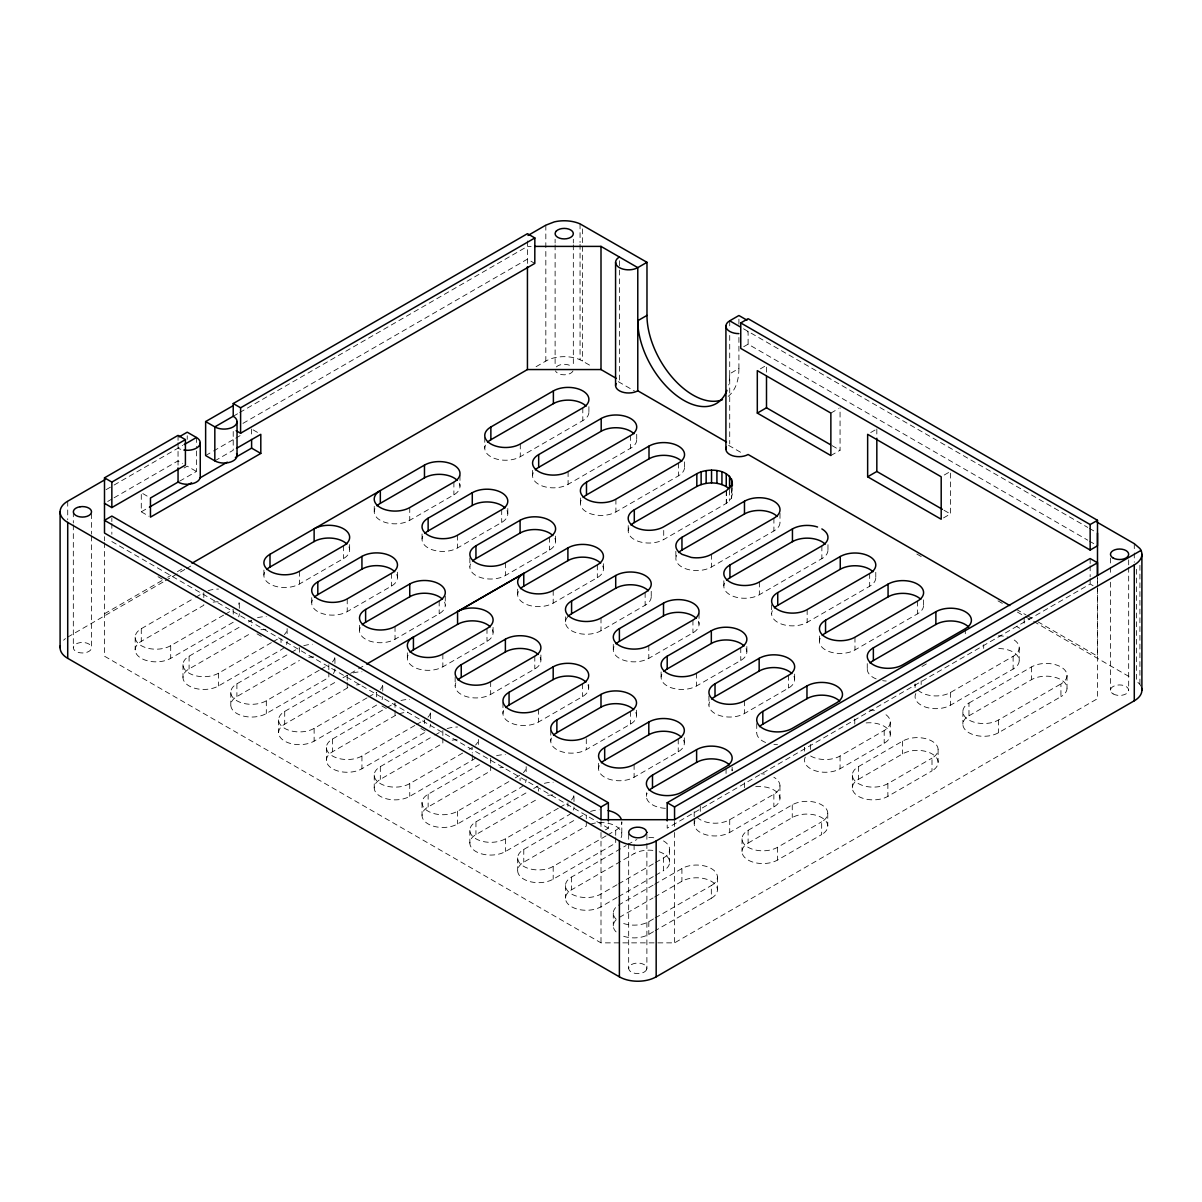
<?xml version="1.0" encoding="UTF-8"?>
<svg xmlns="http://www.w3.org/2000/svg" width="1202" height="1202" viewBox="0 0 1202 1202"><rect width="100%" height="100%" fill="white"/><g stroke="black" fill="none" stroke-linecap="round" stroke-linejoin="round"><path stroke-width="0.75" stroke-dasharray="5 3.75" d="M1097.501 588.83L1097.501 656.202L1035.748 620.563M1097.501 586.967L1097.501 577.606M527.453 240.941L527.438 264.756M628.916 527.933A20.81 12.005 0 0 0 638.608 541.441A20.81 12.005 0 0 0 663.714 539.533L726.594 503.232L731.627 498.064L732.334 487.666M106.092 489.665L112.492 485.969M114.085 485.052L182.644 445.461M233.218 416.268L238.101 413.458M239.724 412.511L527.438 246.395L531.119 246.395M107.699 501.474L112.492 498.71M114.085 497.778L178.046 460.862L182.464 463.401M242.969 423.374L527.438 259.136L534.8 263.418M184.071 467.999L187.242 466.166L196.437 471.469A12.997 7.512 0 0 1 198.51 473.032M205.632 455.543L211.973 451.892M213.565 450.975L234.165 439.076M235.757 438.159L240.505 435.409M179.579 481.206L196.437 471.469L196.437 446.438M214.827 460.862L233.218 450.239L233.218 429.009M141.28 494.443L141.28 511.812L147.771 508.07M104.499 613.741L166.071 578.192M167.694 577.26L170.939 575.382M177.415 571.641L183.906 567.9M67.718 637.105L163.667 581.708M165.29 580.761L184.808 569.493M186.43 568.561L192.936 564.805M536.077 366.7L545.828 361.066A26.008 15.01 0 0 1 580.055 359.759L592.346 366.685M223.602 615.139L170.699 645.684A20.81 12.005 0 0 1 141.28 645.684A20.81 12.005 0 0 1 141.28 628.706L194.183 598.16M195.776 597.229L202.191 593.533M233.218 622.23L170.699 658.335A20.81 12.005 0 0 1 141.28 658.335A20.81 12.005 0 0 1 141.28 641.342L203.799 605.252L203.799 599.828M225.21 614.222L233.218 609.594L233.218 615.003M264.605 572.407A20.81 12.005 0 0 0 274.311 585.93A20.81 12.005 0 0 0 299.418 584.007L343.547 558.539A20.81 12.005 0 0 0 348.941 546.925M374.949 508.716A20.81 12.005 0 0 0 384.64 522.224A20.81 12.005 0 0 0 409.747 520.316L453.89 494.833A20.81 12.005 0 0 0 459.269 483.234M485.473 445.131A20.81 12.005 0 0 0 495.179 458.638A20.81 12.005 0 0 0 520.286 456.73L582.805 420.625A20.81 12.005 0 0 0 588.199 409.026M271.412 642.649L218.509 673.195A20.81 12.005 0 0 1 189.09 673.195L185.784 670.701A20.81 12.005 0 0 1 189.09 656.202L241.993 625.671M248.408 621.96L251.609 620.112L251.609 625.566M743.707 346.717L748.11 344.178L1087.75 540.164M284.333 647.352A20.81 12.005 0 0 1 281.028 649.831L218.509 685.936A20.81 12.005 0 0 1 189.09 685.936A20.81 12.005 0 0 1 189.09 668.943L251.609 632.853M738.914 337.431L738.914 368.488L729.719 373.807A65.013 37.532 60 0 1 728.562 384.956M273.019 641.733L279.42 638.022M760.37 368.849L764.968 366.189M312.43 600.008A20.81 12.005 0 0 0 322.121 613.531A20.81 12.005 0 0 0 347.228 611.623L391.371 586.14A20.81 12.005 0 0 0 396.75 574.541M422.758 536.317A20.81 12.005 0 0 0 432.45 549.825A20.81 12.005 0 0 0 457.571 547.917L501.7 522.434A20.81 12.005 0 0 0 505.005 507.935M533.297 472.732A20.81 12.005 0 0 0 542.988 486.239A20.81 12.005 0 0 0 568.095 484.331L630.614 448.241A20.81 12.005 0 0 0 636.008 436.627M319.221 670.25L266.318 700.796A20.81 12.005 0 0 1 236.899 700.796L233.594 698.317A20.81 12.005 0 0 1 236.899 683.818L289.802 653.272M291.41 652.34L299.418 647.713L299.418 653.182M328.837 671.978L328.837 677.447L266.318 713.537A20.81 12.005 0 0 1 236.899 713.537A20.81 12.005 0 0 1 236.899 696.559L299.418 660.454M320.829 669.334L327.245 665.623M360.239 627.624A20.81 12.005 0 0 0 369.931 641.132A20.81 12.005 0 0 0 395.037 639.224L439.181 613.741A20.81 12.005 0 0 0 444.56 602.142M470.568 563.918A20.81 12.005 0 0 0 480.259 577.426A20.81 12.005 0 0 0 505.381 575.518L549.509 550.035A20.81 12.005 0 0 0 554.888 538.436M581.107 500.332A20.81 12.005 0 0 0 590.798 513.84A20.81 12.005 0 0 0 615.905 511.932L678.439 475.842A20.81 12.005 0 0 0 683.818 464.227M367.031 697.866L314.128 728.397A20.81 12.005 0 0 1 284.709 728.397L281.403 725.918A20.81 12.005 0 0 1 284.709 711.419L336.485 681.519M342.961 677.778L357.535 669.379M358.587 668.763L363.996 665.638M376.647 705.048L314.128 741.138A20.81 12.005 0 0 1 284.709 741.138A20.81 12.005 0 0 1 284.709 724.16L347.228 688.055A20.81 12.005 0 0 1 351.54 686.147M830.867 413.082L838.53 408.665M368.638 696.935L376.647 692.307L376.647 697.761M408.049 655.225A20.81 12.005 0 0 0 417.74 668.733A20.81 12.005 0 0 0 442.847 666.825L486.99 641.342A20.81 12.005 0 0 0 492.369 629.743M518.378 591.519A20.81 12.005 0 0 0 528.069 605.027A20.81 12.005 0 0 0 553.19 603.119L597.319 577.651A20.81 12.005 0 0 0 602.713 566.037M414.84 725.467L361.937 756.013A20.81 12.005 0 0 1 332.518 756.013L329.213 753.519A20.81 12.005 0 0 1 332.518 739.02L385.421 708.474M387.029 707.557L395.037 702.93L395.037 708.384M830.867 455.543L840.063 450.239L840.063 407.778M870.714 432.54L875.296 429.895M424.471 732.649L361.937 768.754A20.81 12.005 0 0 1 332.518 768.754A20.81 12.005 0 0 1 332.518 751.761L395.037 715.656A20.81 12.005 0 0 1 407.944 712.185M416.448 724.536L424.471 719.908L424.471 723.544M455.858 682.826A20.81 12.005 0 0 0 465.55 696.334A20.81 12.005 0 0 0 490.671 694.425L534.8 668.943A20.81 12.005 0 0 0 540.179 657.344M568.276 616.235A20.81 12.005 0 0 0 573.624 631.771A20.81 12.005 0 0 0 601 630.734L645.128 605.252A20.81 12.005 0 0 0 650.522 593.653M676.576 555.444A20.81 12.005 0 0 0 686.267 568.967A20.81 12.005 0 0 0 711.374 567.059L773.908 530.953A20.81 12.005 0 0 0 779.287 519.354M462.665 753.068L409.747 783.614A20.81 12.005 0 0 1 380.328 783.614L377.022 781.12A20.81 12.005 0 0 1 380.328 766.621L433.231 736.075M434.839 735.158L441.254 731.447M475.586 757.771A20.81 12.005 0 0 1 472.281 760.25L409.747 796.355A20.81 12.005 0 0 1 380.328 796.355A20.81 12.005 0 0 1 380.328 779.362L442.847 743.272L442.847 737.803M469.065 749.357L472.281 747.509L472.281 752.978M944.261 475.015L950.391 471.469L950.391 513.945L941.196 519.249M503.668 710.427A20.81 12.005 0 0 0 513.359 723.935A20.81 12.005 0 0 0 538.481 722.026L582.609 696.559A20.81 12.005 0 0 0 587.988 684.945M614.012 646.736A20.81 12.005 0 0 0 623.703 660.244A20.81 12.005 0 0 0 648.81 658.335L692.938 632.853A20.81 12.005 0 0 0 698.332 621.254M724.536 583.15A20.81 12.005 0 0 0 734.227 596.658A20.81 12.005 0 0 0 759.348 594.75L821.867 558.645A20.81 12.005 0 0 0 827.246 547.045M508.867 781.601L457.571 811.215A20.81 12.005 0 0 1 428.137 811.215A20.81 12.005 0 0 1 428.137 794.221L479.448 764.607M523.396 785.372A20.81 12.005 0 0 1 520.09 787.851L457.571 823.956A20.81 12.005 0 0 1 428.137 823.956A20.81 12.005 0 0 1 428.137 806.963L490.671 770.873L490.671 765.404M515.282 777.889L520.09 775.11L520.09 780.579M551.478 738.028A20.81 12.005 0 0 0 561.169 751.55A20.81 12.005 0 0 0 586.291 749.642L630.419 724.16A20.81 12.005 0 0 0 635.813 712.561M661.821 674.337A20.81 12.005 0 0 0 671.512 687.845A20.81 12.005 0 0 0 696.619 685.936L740.763 660.454A20.81 12.005 0 0 0 744.068 645.955M772.345 610.751A20.81 12.005 0 0 0 782.036 624.259A20.81 12.005 0 0 0 807.158 622.351L869.677 586.245A20.81 12.005 0 0 0 875.071 574.646M558.284 808.27L505.381 838.816A20.81 12.005 0 0 1 475.947 838.816A20.81 12.005 0 0 1 475.947 821.837L527.257 792.208M533.673 788.512L538.481 785.732L538.481 791.186M571.205 812.973A20.81 12.005 0 0 1 567.9 815.467L505.381 851.557A20.81 12.005 0 0 1 475.947 851.557A20.81 12.005 0 0 1 475.947 834.579L538.481 798.474M559.877 807.353L566.292 803.642M599.287 765.644A20.81 12.005 0 0 0 608.993 779.151A20.81 12.005 0 0 0 634.1 777.243L678.228 751.761A20.81 12.005 0 0 0 683.622 740.162M709.631 701.938A20.81 12.005 0 0 0 719.322 715.445A20.81 12.005 0 0 0 744.429 713.537L788.572 688.055A20.81 12.005 0 0 0 793.951 676.456M820.155 638.352A20.81 12.005 0 0 0 829.861 651.86A20.81 12.005 0 0 0 854.968 649.951L917.487 613.861A20.81 12.005 0 0 0 922.881 602.247M606.093 835.871L553.19 866.417A20.81 12.005 0 0 1 523.772 866.417A20.81 12.005 0 0 1 523.772 849.438L576.675 818.893M578.267 817.961L584.683 814.265M615.709 837.599L615.709 843.068L553.19 879.158A20.81 12.005 0 0 1 523.772 879.158A20.81 12.005 0 0 1 523.772 862.18L586.291 826.074L586.291 820.62M605.417 829.891L608.362 828.193L608.362 822.739M607.701 834.954L615.709 830.327A20.81 12.005 0 0 0 621.81 821.837L621.81 834.579M922.024 666.449L926.832 663.669M617.032 884.762L601 894.033A20.81 12.005 0 0 1 571.581 894.033A20.81 12.005 0 0 1 571.581 877.039L626.092 845.562M627.684 844.645L634.1 840.934A20.81 12.005 0 0 1 636.88 839.597M1093.099 585.705L1090.154 584.007L667.2 828.208L667.2 822.739M617.032 897.503L601 906.759A20.81 12.005 0 0 1 571.581 906.759A20.81 12.005 0 0 1 571.581 889.781L634.1 853.675A20.81 12.005 0 0 1 654.204 850.565M618.639 883.846L653.903 863.487M655.511 862.555L663.519 857.928A20.81 12.005 0 0 0 663.519 840.934M696.995 817.225A20.81 12.005 0 0 0 729.719 819.704L773.863 794.221A20.81 12.005 0 0 0 773.863 777.243M810.629 756.013A20.81 12.005 0 0 0 840.063 756.013L884.191 730.531A20.81 12.005 0 0 0 884.191 713.537M917.862 689.933A20.81 12.005 0 0 0 950.587 692.427L1013.121 656.322A20.81 12.005 0 0 0 1013.121 639.329M618.639 896.587L653.903 876.228M655.511 875.296L663.519 870.669L663.519 857.928M694.921 820.846A20.81 12.005 0 0 0 704.612 834.353A20.81 12.005 0 0 0 729.719 832.445L773.863 806.963A20.81 12.005 0 0 0 777.604 792.929A20.81 12.005 0 0 0 755.532 786.649M805.25 757.14A20.81 12.005 0 0 0 814.941 770.662A20.81 12.005 0 0 0 840.063 768.754L884.191 743.272A20.81 12.005 0 0 0 887.932 729.223A20.81 12.005 0 0 0 865.861 722.943M915.789 693.554A20.81 12.005 0 0 0 925.48 707.077A20.81 12.005 0 0 0 950.587 705.153L1013.121 669.063A20.81 12.005 0 0 0 1017.628 655.976A20.81 12.005 0 0 0 998.396 648.554M653.062 885.198L619.391 904.64A20.81 12.005 0 0 0 616.085 919.139M654.654 884.281L681.91 868.55A20.81 12.005 0 0 1 711.329 868.55A20.81 12.005 0 0 1 711.329 885.528L711.329 898.27L655.225 930.664M748.11 830.327L792.253 804.844A20.81 12.005 0 0 1 821.672 804.844A20.81 12.005 0 0 1 821.672 821.837L821.672 834.579L777.529 860.046A20.81 12.005 0 0 1 748.11 860.046A20.81 12.005 0 0 1 748.11 843.068L748.11 830.327A20.81 12.005 0 0 0 748.11 847.305A20.81 12.005 0 0 0 777.529 847.305L821.672 821.837M858.453 766.621L902.582 741.138A20.81 12.005 0 0 1 932.001 741.138A20.81 12.005 0 0 1 932.001 758.131L932.001 770.873L887.872 796.355A20.81 12.005 0 0 1 858.453 796.355A20.81 12.005 0 0 1 858.453 779.362L858.453 766.621A20.81 12.005 0 0 0 858.453 783.614A20.81 12.005 0 0 0 887.872 783.614L932.001 758.131M968.977 703.035L1031.496 666.945A20.81 12.005 0 0 1 1060.93 666.945A20.81 12.005 0 0 1 1060.93 683.923L1060.93 696.664L998.396 732.769A20.81 12.005 0 0 1 968.977 732.769A20.81 12.005 0 0 1 968.977 715.776L968.977 703.035A20.81 12.005 0 0 0 968.977 720.028A20.81 12.005 0 0 0 998.396 720.028L1060.93 683.923M619.391 917.381L653.062 897.939M654.654 897.023L681.91 881.291A20.81 12.005 0 0 1 711.329 881.291A20.81 12.005 0 0 1 711.329 898.27M748.11 843.068L792.253 817.585A20.81 12.005 0 0 1 821.672 817.585A20.81 12.005 0 0 1 821.672 834.579M858.453 779.362L902.582 753.879A20.81 12.005 0 0 1 932.001 753.879A20.81 12.005 0 0 1 932.001 770.873M968.977 715.776L1031.496 679.686A20.81 12.005 0 0 1 1060.93 679.686A20.81 12.005 0 0 1 1060.93 696.664M623.703 923.542A20.81 12.005 0 0 0 648.81 921.633L653.618 918.854M655.225 917.922L711.329 885.528M623.703 936.283A20.81 12.005 0 0 0 648.81 934.375L653.618 931.595M104.499 542.628L104.499 656.202L601 942.864L674.562 942.864L1097.501 698.678L1097.501 588.259M743.512 328.777L1087.75 527.423M1089.373 528.369L1095.878 532.11M1089.388 541.11L1094.256 543.92M832.069 445.626L840.063 450.239M943.991 510.249L950.391 513.945M1016.246 609.294L1025.997 614.928M1027.62 615.86L1034.126 619.616M618.309 381.665L634.536 391.041M728.637 445.371L743.242 453.8M916.856 554.032L921.724 556.842M997.991 600.88L1004.481 604.621M1017.463 612.118L1023.954 615.86M1025.576 616.806L1032.067 620.548M1033.69 621.479L1131.037 677.688M1016.787 626.603L1019.657 628.255M253.141 429.895L257.739 432.54M142.813 493.586L150.46 498.019M141.28 511.812L148.943 516.244M111.846 541.546L608.362 828.193M158.033 576.705L164.524 580.446M257.018 633.845L263.508 637.601M381.951 705.98L388.441 709.721M420.895 728.457L427.386 732.213M1141.014 686.297A26.008 15.01 0 0 0 1139.917 684.434L1136.521 681.038L1136.521 565.616M731.627 491.843L732.334 494.954M748.11 344.178L748.11 331.436A12.997 7.512 0 0 1 745.42 332.623M1139.917 565.301L1139.917 684.434M1134.282 543.665L1134.282 551.117M1134.282 552.98L1134.282 562.281M1128.678 559.877L1128.678 565.451M1128.678 567.314L1128.678 690.188M1110.468 558.013L1110.468 565.451M1110.468 567.314L1110.468 574.766M1110.468 582.204L1110.468 690.188M1097.501 577.831L1097.501 587.162M1090.139 558.524L1090.154 563.993M1090.154 565.811L1090.154 576.735M1090.154 578.553L1090.154 584.007M1067.015 675.434L1067.015 688.175M1031.496 666.945L1031.496 679.686M1024.149 618.098L1024.149 625.386M1019.206 647.833L1019.206 660.574M1013.121 656.322L1013.121 669.063M998.396 720.028L998.396 732.769M983.687 644.798L983.687 648.434M965.296 628.721L965.296 635.993M962.892 711.524L962.892 724.265M950.587 692.427L950.587 705.153M938.101 749.642L938.101 762.384M923.587 599.903L923.587 605.357M921.168 680.888L921.168 684.539M917.487 601.12L917.487 613.861M915.083 687.574L915.083 683.923A20.81 12.005 0 0 0 915.789 687.033M902.582 741.138L902.582 753.879M890.291 722.026L890.291 734.768M887.872 783.614L887.872 796.355M884.191 730.531L884.191 743.272M876.829 429.009L876.829 436.386M875.777 572.302L875.777 577.756M869.677 573.519L869.677 586.245M867.258 663.609L867.258 669.063M854.968 637.21L854.968 649.951M854.772 719.006L854.772 724.46M852.353 775.11L852.353 787.851M840.063 756.013L840.063 768.754M827.968 544.701L827.968 550.155M827.757 813.333L827.757 826.074M821.867 545.903L821.867 558.645M819.448 635.993L819.448 641.462M810.629 744.474L810.629 749.943M807.158 609.609L807.158 622.351M804.544 751.16L804.544 747.509A20.81 12.005 0 0 0 805.25 750.619M794.657 674.112L794.657 679.566M792.253 804.844L792.253 817.585M788.572 675.314L788.572 688.055M779.993 513.359L779.993 522.464M779.948 785.732L779.948 798.474M777.529 847.305L777.529 860.046M773.908 518.212L773.908 530.953M773.863 794.221L773.863 806.963M771.639 604.756L771.639 613.861M766.5 367.151L766.5 374.543M759.348 582.008L759.348 594.75M756.734 723.544L756.734 732.649M746.848 646.496L746.848 651.965M744.429 700.796L744.429 713.537M744.429 782.697L744.429 788.166M742.025 838.816L742.025 851.557M740.763 647.713L740.763 660.454M738.914 319.161L738.914 326.463M732.138 767.237L732.138 770.873A20.81 12.005 0 0 0 731.432 767.762M731.627 487.141L731.627 498.064M729.719 320.814L729.719 328.116M729.719 335.433L729.719 443.869M729.719 819.704L729.719 832.445M729.554 490.04L729.554 500.949M726.594 490.506L726.594 503.232M726.248 490.701L726.248 503.443M726.053 768.439L726.053 773.908M723.829 580.791L723.829 586.245M717.429 877.039L717.429 889.781M711.374 554.317L711.374 567.059M708.925 695.943L708.925 705.048M700.3 806.362L700.3 811.816M699.038 613.441L699.038 624.364M696.619 673.195L696.619 685.936M694.2 816.669L694.2 811.215A20.81 12.005 0 0 0 694.921 814.325M694.2 818.487L694.2 823.956M692.938 620.112L692.938 632.853M684.524 461.884L684.524 467.338M684.329 737.803L684.329 743.272M681.91 868.55L681.91 881.291M678.439 463.101L678.439 475.842M678.228 739.02L678.228 751.761M675.855 551.282L675.855 558.554M674.562 821.522L674.562 826.991M674.562 832.445L674.562 942.864M669.619 849.438L669.619 862.18M663.714 530.443L663.714 539.533M661.1 671.978L661.1 677.447M651.229 591.294L651.229 596.748M648.81 645.594L648.81 658.335M648.81 921.633L648.81 934.375M646.886 834.308L646.886 841.761M646.886 843.609L646.886 968.346M646.391 792.704L646.391 796.355M645.128 592.511L645.128 605.252M636.714 434.283L636.714 439.737M636.519 710.202L636.519 715.656M634.1 764.502L634.1 777.243M634.1 844.585L634.1 853.675M630.614 435.5L630.614 448.241M630.419 711.419L630.419 724.16M628.676 834.308L628.676 841.761M628.676 843.609L628.676 968.346M628.21 525.59L628.21 531.044M619.391 260.744L619.391 268.211M619.391 270.074L619.391 380.178A12.997 7.512 0 0 0 617.317 381.725M615.905 499.191L615.905 511.932M615.709 830.327L615.709 835.781M613.29 644.377L613.29 649.831M613.29 913.129L613.29 925.871M603.419 563.693L603.419 569.147M601 617.993L601 630.734M601 821.522L601 826.991M601 832.445L601 942.864M598.581 763.285L598.581 768.754M597.319 564.91L597.319 577.651M588.905 406.682L588.905 412.136M588.71 684.419L588.71 688.055M586.291 738.719L586.291 749.642M586.291 815.151L586.291 818.802M582.805 407.884L582.805 420.625M582.609 228.891L582.609 361.066M582.609 683.818L582.609 696.559M580.401 497.974L580.401 503.443M580.055 223.873L580.055 242.488M580.055 244.352L580.055 359.759M574 801.509L574 794.221A20.81 12.005 0 0 1 571.205 800.231M573.324 239.243L573.324 242.969M573.324 244.832L573.324 365.829M571.581 877.039L571.581 889.781M568.095 471.59L568.095 484.331M567.9 802.726L567.9 806.362M565.481 616.776L565.481 622.23M565.481 885.528L565.481 898.27M555.609 536.092L555.609 541.546M555.114 239.243L555.114 242.969M555.114 244.832L555.114 365.829M553.19 590.377L553.19 603.119M553.19 866.417L553.19 879.158M550.771 730.23L550.771 741.138M549.509 537.294L549.509 550.035M545.828 225.165L545.828 361.066M540.9 655L540.9 660.454M538.481 709.285L538.481 722.026M534.8 656.202L534.8 668.943M532.576 470.373L532.576 475.842M526.175 766.621L526.175 773.908M523.772 849.438L523.772 862.18M520.286 443.989L520.286 456.73M517.671 589.175L517.671 594.629M517.671 857.928L517.671 870.669M507.8 508.476L507.8 513.945M505.381 562.776L505.381 575.518M505.381 838.816L505.381 851.557M502.962 702.614L502.962 713.537M501.7 509.693L501.7 522.434M493.075 627.354L493.075 632.853M490.671 681.684L490.671 694.425M490.671 758.131L490.671 763.586M486.99 628.511L486.99 641.342M484.767 437.318L484.767 448.241M478.366 744.474L478.366 739.02A20.81 12.005 0 0 1 475.586 745.03M475.947 821.837L475.947 834.579M472.281 754.796L472.281 760.25M469.862 557.923L469.862 567.028M469.862 830.327L469.862 843.068M459.975 475.421L459.975 486.344M457.571 535.175L457.571 547.917M457.571 811.215L457.571 823.956M455.152 676.831L455.152 685.936M453.89 482.092L453.89 494.833M445.266 596.147L445.266 605.252M442.847 653.978L442.847 666.825M442.847 730.531L442.847 735.985M439.181 601L439.181 613.741M430.556 718.691L430.556 711.419A20.81 12.005 0 0 1 427.777 717.429M428.137 794.221L428.137 806.963M422.052 533.958L422.052 539.428M422.052 802.726L422.052 815.467M409.747 507.575L409.747 520.316M409.747 783.614L409.747 796.355M407.343 652.836L407.343 658.335M397.456 572.182L397.456 577.651M395.037 626.482L395.037 639.224M395.037 710.202L395.037 715.656M391.371 573.399L391.371 586.14M382.747 691.09L382.747 683.818A20.81 12.005 0 0 1 379.952 689.813M380.328 766.621L380.328 779.362M374.243 506.358L374.243 511.827M374.243 775.11L374.243 787.851M361.937 756.013L361.937 768.754M359.533 625.265L359.533 630.734M349.647 544.581L349.647 550.035M347.228 598.881L347.228 611.623M347.228 675.314L347.228 680.783M347.228 682.601L347.228 688.055M343.547 545.798L343.547 558.539M334.937 663.489L334.937 656.202A20.81 12.005 0 0 1 332.143 662.212M332.518 739.02L332.518 751.761M328.837 664.706L328.837 670.16M326.433 747.509L326.433 760.25M314.128 728.397L314.128 741.138M311.709 597.664L311.709 603.119M299.418 571.281L299.418 584.007M287.128 628.601L287.128 635.888M284.709 711.419L284.709 724.16M281.028 638.923L281.028 642.559M278.609 719.908L278.609 732.649M266.318 700.796L266.318 713.537M263.899 570.064L263.899 575.518M251.609 429.009L251.609 435.95M239.318 608.317L239.318 601.09A20.81 12.005 0 0 1 238.597 604.2M236.899 683.818L236.899 696.559M230.799 692.307L230.799 705.048M218.509 673.195L218.509 685.936M203.799 592.601L203.799 598.025M196.437 437.498L196.437 444.65M189.09 656.202L189.09 668.943M187.242 435.77L187.242 439.346M182.989 664.706L182.989 677.447M178.046 435.379L178.046 440.833M178.046 442.652L178.046 466.166M170.699 645.684L170.699 658.335M141.28 628.706L141.28 641.342M135.18 637.195L135.18 649.831M111.846 517.882L111.846 521.518M111.846 523.351L111.846 534.259M104.499 536.693L104.499 540.75M91.532 513.675L91.532 534.154M91.532 536.017L91.532 647.713A9.105 5.259 0 0 1 80.068 652.791L77.875 652.265A9.105 5.259 0 0 1 77.875 643.16L80.068 642.634A9.105 5.259 0 0 1 91.532 647.713M73.322 511.812L73.322 522.99M73.322 524.853L73.322 647.713M67.718 501.204L67.718 519.82M63.586 640.215A26.008 15.01 0 0 1 65.479 638.578M573.008 370.907A9.105 5.259 0 0 1 564.219 374.814A9.105 5.259 0 0 1 555.429 370.907M556.346 366.926A9.105 5.259 0 0 1 572.107 366.926M738.914 368.488A65.013 37.532 60 0 1 728.157 396.405M616.085 931.881A20.81 12.005 0 0 1 616.085 919.876M659.207 851.767A20.81 12.005 0 0 1 663.519 870.669M665.397 808.315A20.81 12.005 0 0 1 647.112 793.245M590.603 824.166A20.81 12.005 0 0 1 613.666 825.038A20.81 12.005 0 0 1 621.103 837.674M547.796 795.363A20.81 12.005 0 0 1 553.19 794.958M574 806.963A20.81 12.005 0 0 1 573.279 810.073M526.175 779.362A20.81 12.005 0 0 1 525.469 782.472M499.987 767.762A20.81 12.005 0 0 1 503.563 767.402M452.177 740.162A20.81 12.005 0 0 1 457.571 739.756M430.556 724.16A20.81 12.005 0 0 1 429.85 727.27M382.747 696.559A20.81 12.005 0 0 1 382.041 699.654M356.558 684.945A20.81 12.005 0 0 1 360.134 684.584M334.937 668.943A20.81 12.005 0 0 1 332.143 674.953M308.749 657.344A20.81 12.005 0 0 1 314.128 656.938M287.128 641.342A20.81 12.005 0 0 1 286.422 644.452M260.939 629.743A20.81 12.005 0 0 1 266.318 629.337M239.318 613.741A20.81 12.005 0 0 1 238.597 616.851M213.13 602.142A20.81 12.005 0 0 1 218.509 601.736M777.529 744.654A20.81 12.005 0 0 1 773.923 744.474M765.599 742.49A20.81 12.005 0 0 1 757.44 729.539M886.265 681.023A20.81 12.005 0 0 1 882.689 680.663M876.138 678.905A20.81 12.005 0 0 1 867.979 665.953M998.396 635.813A20.81 12.005 0 0 1 1008.809 637.421M869.482 710.021A20.81 12.005 0 0 1 874.861 710.427M760.956 773.772A20.81 12.005 0 0 1 764.532 774.133M648.81 837.418A20.81 12.005 0 0 1 654.204 837.839M590.603 811.425A20.81 12.005 0 0 1 599.197 809.863M544.386 783.343A20.81 12.005 0 0 1 553.19 782.217M525.469 769.731A20.81 12.005 0 0 1 523.396 772.631M496.576 755.742A20.81 12.005 0 0 1 505.381 754.616M447.159 728.622A20.81 12.005 0 0 1 457.571 727.015M400.957 700.526A20.81 12.005 0 0 1 409.747 699.399M353.148 672.925A20.81 12.005 0 0 1 361.937 671.798M303.73 645.805A20.81 12.005 0 0 1 312.325 644.242M286.422 631.711A20.81 12.005 0 0 1 284.333 634.611M257.529 617.723A20.81 12.005 0 0 1 266.318 616.596M208.111 590.693A20.81 12.005 0 0 1 218.509 589.085M180.751 449.308A12.997 7.512 0 0 1 178.046 448.121M646.571 969.698L645.654 970.976A9.105 5.259 0 0 1 629.893 970.976L628.992 969.698A9.105 5.259 0 0 1 637.781 963.087A9.105 5.259 0 0 1 646.571 969.698M1113.142 693.9A9.105 5.259 0 0 0 1128.362 691.541A9.105 5.259 0 0 0 1117.214 685.11A9.105 5.259 0 0 0 1113.142 693.9"/><path stroke-width="1.5" d="M1097.501 533.057L1097.501 575.518L1097.501 562.776L1090.139 558.524L667.2 802.726L667.2 820.921M236.584 453.605A12.997 7.512 0 0 1 230.529 462.049A12.997 7.512 0 0 1 214.827 460.862L205.632 455.543L205.632 421.571L214.827 426.89A12.997 7.512 0 0 0 233.218 426.89A12.997 7.512 0 0 0 233.218 416.268L233.233 403.541L527.468 233.669L534.845 237.966L534.8 263.418L240.58 433.246L236.163 430.707M240.58 433.246L240.625 407.794L534.845 237.966M732.334 482.212L731.627 485.323L726.594 490.506L663.714 526.792A20.81 12.005 0 0 1 634.295 526.792A20.81 12.005 0 0 1 634.295 509.813L696.829 473.708C708.188 467.277 733.115 468.66 732.334 485.848M1141.014 550.396L674.562 819.704L601 819.704L104.499 533.057L104.499 477.84L178.046 435.379L185.409 439.616L185.409 465.099L111.846 507.575L104.499 503.322M104.874 479.748L67.718 501.204A26.008 15.01 0 0 0 67.718 522.434L67.718 658.335L619.391 976.835A26.008 15.01 0 0 0 656.172 976.835L1134.282 700.796A26.008 15.01 0 0 0 1141.675 688.22M179.173 436.852L187.242 432.194L196.437 437.498A12.997 7.512 0 0 1 198.51 446.558A12.997 7.512 0 0 1 183.876 450.059M205.632 421.571L233.173 405.675M528.009 235.457L545.828 225.165L554.272 221.904A26.008 15.01 0 0 1 580.055 223.873L646.976 262.321L646.976 315.405A65.013 37.532 60 0 0 673.526 378.855A65.013 37.532 60 0 0 722.507 399.665M104.499 477.84L111.846 482.092L185.409 439.616M184.176 444.575L196.437 437.498M233.218 416.268L214.827 426.89L214.827 460.862M200.253 442.802L200.253 476.788A12.997 7.512 0 0 1 192.215 483.715A12.997 7.512 0 0 1 178.046 482.092L150.46 498.019L150.46 517.13L260.804 453.424L260.804 434.313L236.463 448.361M149.394 507.139L191.569 482.783M199.682 478.095L227.268 462.169M235.382 457.481L251.609 448.121L260.804 453.424M646.976 262.321L637.781 267.625A12.997 7.512 0 0 1 619.391 267.625A12.997 7.512 0 0 1 619.391 257.018M192.004 563.212L527.438 369.555L601 369.555L616.325 378.405M646.976 315.405L637.781 320.709A65.013 37.532 60 0 0 675.779 394.932A65.013 37.532 60 0 0 726.955 390.349M266.694 569.508A20.81 12.005 0 0 1 269.999 567.028L314.128 541.546L314.128 528.805A20.81 12.005 0 0 1 343.547 528.805A20.81 12.005 0 0 1 343.547 545.798L299.418 571.281A20.81 12.005 0 0 1 269.999 571.281A20.81 12.005 0 0 1 269.999 554.287L424.471 465.099A20.81 12.005 0 0 1 453.89 465.099A20.81 12.005 0 0 1 453.89 482.092L409.747 507.575A20.81 12.005 0 0 1 380.328 507.575A20.81 12.005 0 0 1 380.328 490.581L380.328 503.322A20.81 12.005 0 0 0 377.022 505.817M490.867 426.995L553.386 390.905A20.81 12.005 0 0 1 582.805 390.905A20.81 12.005 0 0 1 582.805 407.884L520.286 443.989A20.81 12.005 0 0 1 490.867 443.989A20.81 12.005 0 0 1 490.867 426.995L490.867 439.737A20.81 12.005 0 0 0 487.561 442.231M380.328 503.322L424.471 477.84A20.81 12.005 0 0 1 457.196 480.334M490.867 439.737L553.386 403.647A20.81 12.005 0 0 1 586.11 406.126M738.914 333.63A12.997 7.512 0 0 1 726.909 329.002A12.997 7.512 0 0 1 729.719 320.814L738.914 315.51L747.013 320.183M740.748 322.932L748.11 318.695L1097.501 520.316L1097.501 545.798L1090.154 550.035L740.763 348.415L740.748 322.932L1090.154 524.553L1097.501 520.316M317.809 581.888L361.937 556.406A20.81 12.005 0 0 1 391.371 556.406A20.81 12.005 0 0 1 391.371 573.399L347.228 598.881A20.81 12.005 0 0 1 317.809 598.881A20.81 12.005 0 0 1 317.809 581.888L317.809 594.629A20.81 12.005 0 0 0 314.503 597.124M428.137 518.182L472.281 492.715A20.81 12.005 0 0 1 501.7 492.715A20.81 12.005 0 0 1 501.7 509.693L457.571 535.175A20.81 12.005 0 0 1 428.137 535.175A20.81 12.005 0 0 1 428.137 518.182L428.137 530.923A20.81 12.005 0 0 0 424.832 533.418M538.676 454.596L601.195 418.506A20.81 12.005 0 0 1 630.614 418.506A20.81 12.005 0 0 1 630.614 435.5L568.095 471.59A20.81 12.005 0 0 1 538.676 471.59A20.81 12.005 0 0 1 538.676 454.596L538.676 467.338A20.81 12.005 0 0 0 535.371 469.832M317.809 594.629L361.937 569.147A20.81 12.005 0 0 1 394.677 571.641M428.137 530.923L472.281 505.456A20.81 12.005 0 0 1 505.005 507.935M538.676 467.338L601.195 431.248A20.81 12.005 0 0 1 633.935 433.742M365.618 609.489L409.747 584.007A20.81 12.005 0 0 1 439.181 584.007A20.81 12.005 0 0 1 439.181 601L395.037 626.482A20.81 12.005 0 0 1 365.618 626.482A20.81 12.005 0 0 1 365.618 609.489L365.618 622.23A20.81 12.005 0 0 0 362.313 624.724M475.947 545.798L520.09 520.316A20.81 12.005 0 0 1 549.509 520.316A20.81 12.005 0 0 1 549.509 537.294L505.381 562.776A20.81 12.005 0 0 1 475.947 562.776A20.81 12.005 0 0 1 475.947 545.798L475.947 558.539A20.81 12.005 0 0 0 472.641 561.018M586.486 482.212L649.005 446.107A20.81 12.005 0 0 1 678.439 446.107A20.81 12.005 0 0 1 678.439 463.101L615.905 499.191A20.81 12.005 0 0 1 586.486 499.191A20.81 12.005 0 0 1 586.486 482.212L586.486 494.954A20.81 12.005 0 0 0 583.18 497.433M365.618 622.23L409.747 596.748A20.81 12.005 0 0 1 442.486 599.242M475.947 558.539L520.09 533.057A20.81 12.005 0 0 1 552.815 535.536M586.486 494.954L649.005 458.848A20.81 12.005 0 0 1 681.744 461.343M757.305 413.082L830.867 455.543L830.867 413.082L757.305 370.622L757.305 413.082L766.5 407.778L830.462 444.695M366.7 664.075L567.9 547.917A20.81 12.005 0 0 1 597.319 547.917A20.81 12.005 0 0 1 597.319 564.91L553.19 590.377A20.81 12.005 0 0 1 525.815 591.414A20.81 12.005 0 0 1 520.466 575.878L523.772 573.399L523.772 586.14A20.81 12.005 0 0 0 520.466 588.619M410.122 652.325A20.81 12.005 0 0 1 413.428 649.831L457.571 624.364A20.81 12.005 0 0 1 490.296 626.843M523.772 586.14L567.9 560.658A20.81 12.005 0 0 1 600.624 563.152M630.99 525.034A20.81 12.005 0 0 1 634.295 522.554L696.829 486.449C706.971 481.356 720.584 481.476 729.554 488.944L729.554 476.202M461.237 664.706L505.381 639.224A20.81 12.005 0 0 1 534.8 639.224A20.81 12.005 0 0 1 534.8 656.202L490.671 681.684A20.81 12.005 0 0 1 461.237 681.684A20.81 12.005 0 0 1 461.237 664.706L461.237 677.447A20.81 12.005 0 0 0 457.932 679.926M571.581 601L615.709 575.518A20.81 12.005 0 0 1 645.128 575.518A20.81 12.005 0 0 1 645.128 592.511L601 617.993A20.81 12.005 0 0 1 571.581 617.993A20.81 12.005 0 0 1 571.581 601L571.581 613.741A20.81 12.005 0 0 0 568.276 616.235M681.955 537.324L744.474 501.234A20.81 12.005 0 0 1 773.908 501.234A20.81 12.005 0 0 1 773.908 518.212L711.374 554.317A20.81 12.005 0 0 1 691.285 557.428L681.955 554.317L678.649 551.823A20.81 12.005 0 0 1 681.955 537.324L681.955 550.065A20.81 12.005 0 0 0 678.649 552.559M461.237 677.447L505.381 651.965A20.81 12.005 0 0 1 538.105 654.444M571.581 613.741L615.709 588.259A20.81 12.005 0 0 1 648.434 590.753M681.955 550.065L744.474 513.975A20.81 12.005 0 0 1 777.213 516.454M867.649 476.788L941.196 519.249L941.196 476.788L867.649 434.313L867.649 476.788L876.829 471.469L942.398 509.332M509.062 692.307L553.19 666.825A20.81 12.005 0 0 1 582.609 666.825A20.81 12.005 0 0 1 582.609 683.818L538.481 709.285A20.81 12.005 0 0 1 509.062 709.285A20.81 12.005 0 0 1 509.062 692.307L509.062 705.048A20.81 12.005 0 0 0 505.742 707.527M619.391 628.601L663.519 603.119A20.81 12.005 0 0 1 692.938 603.119A20.81 12.005 0 0 1 692.938 620.112L648.81 645.594A20.81 12.005 0 0 1 619.391 645.594A20.81 12.005 0 0 1 619.391 628.601L619.391 641.342A20.81 12.005 0 0 0 616.085 643.836M821.867 528.925A20.81 12.005 0 0 1 821.867 545.903L759.348 582.008A20.81 12.005 0 0 1 729.93 582.008A20.81 12.005 0 0 1 729.93 565.015L792.449 528.925A20.81 12.005 0 0 1 817.555 527.017M509.062 705.048L553.19 679.566A20.81 12.005 0 0 1 585.915 682.06M619.391 641.342L663.519 615.86A20.81 12.005 0 0 1 696.258 618.354M726.609 580.25A20.81 12.005 0 0 1 729.93 577.756L792.449 541.666A20.81 12.005 0 0 1 825.173 544.145M556.872 719.908L601 694.425A20.81 12.005 0 0 1 630.419 694.425A20.81 12.005 0 0 1 630.419 711.419L586.291 736.901A20.81 12.005 0 0 1 556.872 736.901A20.81 12.005 0 0 1 556.872 719.908L556.872 732.649A20.81 12.005 0 0 0 553.566 735.143M667.2 656.202L711.329 630.734A20.81 12.005 0 0 1 740.763 630.734A20.81 12.005 0 0 1 740.763 647.713L696.619 673.195A20.81 12.005 0 0 1 667.2 673.195A20.81 12.005 0 0 1 667.2 656.202L667.2 668.943A20.81 12.005 0 0 0 663.895 671.437M777.739 592.616L840.258 556.526A20.81 12.005 0 0 1 869.677 556.526A20.81 12.005 0 0 1 869.677 573.519L807.158 609.609A20.81 12.005 0 0 1 777.739 609.609A20.81 12.005 0 0 1 777.739 592.616L777.739 605.357A20.81 12.005 0 0 0 774.434 607.851M556.872 732.649L601 707.167A20.81 12.005 0 0 1 633.724 709.661M667.2 668.943L711.329 643.476A20.81 12.005 0 0 1 744.068 645.955M777.739 605.357L840.258 569.267A20.81 12.005 0 0 1 872.983 571.746M604.681 747.509L648.81 722.026A20.81 12.005 0 0 1 678.228 722.026A20.81 12.005 0 0 1 678.228 739.02L634.1 764.502A20.81 12.005 0 0 1 604.681 764.502A20.81 12.005 0 0 1 604.681 747.509L604.681 760.25A20.81 12.005 0 0 0 601.376 762.744M715.01 683.818L759.153 658.335A20.81 12.005 0 0 1 788.572 658.335A20.81 12.005 0 0 1 788.572 675.314L744.429 700.796A20.81 12.005 0 0 1 715.01 700.796A20.81 12.005 0 0 1 715.01 683.818L715.01 696.559A20.81 12.005 0 0 0 711.704 699.038M825.549 620.232L888.068 584.127A20.81 12.005 0 0 1 917.487 584.127A20.81 12.005 0 0 1 917.487 601.12L854.968 637.21A20.81 12.005 0 0 1 825.549 637.21A20.81 12.005 0 0 1 825.549 620.232L825.549 632.973A20.81 12.005 0 0 0 822.243 635.452M604.681 760.25L648.81 734.768A20.81 12.005 0 0 1 681.534 737.262M715.01 696.559L759.153 671.077A20.81 12.005 0 0 1 791.878 673.556M825.549 632.973L888.068 596.868A20.81 12.005 0 0 1 920.792 599.362M652.491 775.11L696.619 749.642A20.81 12.005 0 0 1 726.053 749.642A20.81 12.005 0 0 1 726.053 766.621L681.91 792.103A20.81 12.005 0 0 1 652.491 792.103A20.81 12.005 0 0 1 652.491 775.11L652.491 787.851A20.81 12.005 0 0 0 649.185 790.345M762.819 711.419L806.963 685.936A20.81 12.005 0 0 1 836.382 685.936A20.81 12.005 0 0 1 836.382 702.93L792.253 728.397A20.81 12.005 0 0 1 762.819 728.397A20.81 12.005 0 0 1 762.819 711.419L762.819 724.16A20.81 12.005 0 0 0 759.514 726.639M873.358 647.833L935.877 611.728A20.81 12.005 0 0 1 965.296 611.728A20.81 12.005 0 0 1 965.296 628.721L902.777 664.811A20.81 12.005 0 0 1 873.358 664.811A20.81 12.005 0 0 1 873.358 647.833L873.358 660.574A20.81 12.005 0 0 0 870.053 663.053M608.362 802.726L111.846 516.064L104.499 520.316L601 806.963L608.362 802.726L608.362 820.921M652.491 787.851L696.619 762.384A20.81 12.005 0 0 1 729.359 764.863M762.819 724.16L806.963 698.678A20.81 12.005 0 0 1 839.687 701.157M873.358 660.574L935.877 624.469A20.81 12.005 0 0 1 968.602 626.963M667.2 802.726L674.547 806.963L1097.501 562.776M67.718 522.434L619.391 840.934A26.008 15.01 0 0 0 656.172 840.934L1134.282 564.895A26.008 15.01 0 0 0 1139.917 548.533L1134.282 543.665L1097.02 522.164M457.571 624.364L457.571 611.517L523.772 573.399M534.8 246.395L601 246.395L637.781 267.625L637.781 390.785L726.504 442.005M729.719 320.814L740.447 327.004M1009.755 605.538L748.11 454.491A12.997 7.512 0 0 1 732.424 455.678A12.997 7.512 0 0 1 726.354 447.234M233.233 403.541L240.625 407.794M1090.154 524.553L1090.154 550.035M1141.9 554.287L1141.9 690.188M1134.282 564.895L1134.282 700.796M935.877 611.728L935.877 624.469M888.068 584.127L888.068 596.868M876.829 438.234L876.829 471.469M840.258 556.526L840.258 569.267M806.963 685.936L806.963 698.678M792.449 528.925L792.449 541.666M766.5 376.391L766.5 407.778M759.153 658.335L759.153 671.077M744.474 501.234L744.474 513.975M731.627 479.102L731.627 486.374M729.93 565.015L729.93 577.756M726.248 473.708L726.248 486.449M725.918 326.118L725.918 449.187M721.936 471.8L721.936 484.541M716.918 470.598L716.918 483.339M711.539 470.192L711.539 482.934M711.329 630.734L711.329 643.476M706.145 470.598L706.145 483.339M701.127 471.8L701.127 484.541M696.829 473.708L696.829 486.449M696.619 749.642L696.619 762.384M674.547 806.963L674.562 819.704M663.519 603.119L663.519 615.86M656.172 840.934L656.172 976.835M649.005 446.107L649.005 458.848M648.81 722.026L648.81 734.768M634.295 509.813L634.295 522.554M619.391 840.934L619.391 976.835M615.709 575.518L615.709 588.259M615.574 262.321L615.574 385.481M601.195 418.506L601.195 431.248M601 246.395L601 369.555M601 694.425L601 707.167M601 806.963L601 819.704M567.9 547.917L567.9 560.658M553.386 390.905L553.386 403.647M553.19 666.825L553.19 679.566M527.438 266.619L527.438 369.555M520.09 520.316L520.09 533.057M505.381 639.224L505.381 651.965M472.281 492.715L472.281 505.456M424.471 465.099L424.471 477.84M413.428 649.831L413.428 637A20.81 12.005 0 0 0 413.428 653.978A20.81 12.005 0 0 0 442.847 653.978L486.99 628.511A20.81 12.005 0 0 0 486.99 611.517A20.81 12.005 0 0 0 457.571 611.517M409.747 584.007L409.747 596.748M361.937 556.406L361.937 569.147M269.999 554.287L269.999 567.028M251.609 439.436L251.609 448.121M237.034 421.571L237.034 455.543M178.046 467.939L178.046 482.092M111.846 482.092L111.846 507.575M60.1 511.812L60.1 647.713M67.718 658.335A26.008 15.01 0 0 1 60.325 645.759M637.781 390.785A12.997 7.512 0 0 1 622.08 391.987A12.997 7.512 0 0 1 616.025 383.543M314.128 541.546A20.81 12.005 0 0 1 346.852 544.04M608.107 810.539A20.81 12.005 0 0 1 621.103 818.727M646.886 832.445C644.678 839.387 632.838 839.327 628.992 833.812A9.105 5.259 0 0 1 634.295 827.592A9.105 5.259 0 0 1 645.654 829.816L646.886 832.445M556.346 231.024L555.429 232.302A9.105 5.259 0 0 0 564.219 238.913A9.105 5.259 0 0 0 573.008 232.302L572.107 231.024A9.105 5.259 0 0 0 556.346 231.024M80.068 506.748L77.875 507.274A9.105 5.259 0 0 0 77.875 516.364L80.068 516.89A9.105 5.259 0 0 0 91.532 511.812A9.105 5.259 0 0 0 80.068 506.748M1113.142 557.998A9.105 5.259 0 0 0 1128.362 555.64A9.105 5.259 0 0 0 1117.214 549.209A9.105 5.259 0 0 0 1113.142 557.998"/></g></svg>
